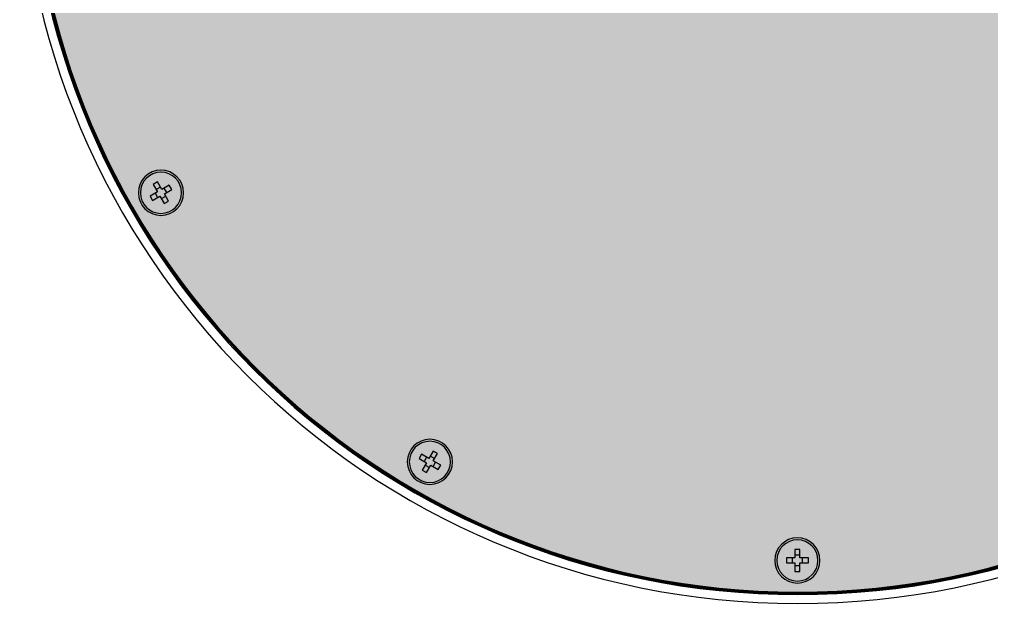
# Model space of a CAD drawing. Header units: millimetres. Extents: x 307301 to 459443, y -2888111 to -2805601.
# Drawn here: x 451547.5 to 451734.9, y -2883880 to -2883767.4 of the extents above; entities that cross this region are included whole.
import ezdxf

# ---------------------------------------------------------------- set-up
doc = ezdxf.new("R2010")
doc.units = ezdxf.units.MM
doc.header["$LTSCALE"] = 10
doc.header["$MEASUREMENT"] = 0
for name, color, linetype in [('$DDT_AUDIT_GENERATED_(15E)', 7, 'Continuous'), ('$DDT_AUDIT_GENERATED_(224)', 7, 'Continuous'), ('$DDT_AUDIT_GENERATED_(87)', 7, 'Continuous'), ('BMA  furniture', 6, 'Continuous'), ('Furniture - Plan', 3, 'Continuous')]:
    doc.layers.add(name, color=color, linetype=linetype)

# ---------------------------------------------------------------- blocks, each defined once
blk = doc.blocks.new('TUFTUFTU')
at = {"layer": 'Furniture - Plan', "ltscale": 0.01}
h = blk.add_hatch(color=250, dxfattribs=at)
h.dxf.hatch_style = 1
h.set_gradient(color1=(51, 51, 51), color2=(105, 105, 105), one_color=1, tint=0.41, name='INVCYLINDER')
edge = h.paths.add_edge_path()
edge.add_arc((1413476.94, -245799), 296.53, 0, 360)
at = {"layer": '$DDT_AUDIT_GENERATED_(15E)', "color": 3, "linetype": 'Continuous'}
for radius in [295.95, 295.56]:
    blk.add_circle((1413476.94, -245799), radius, dxfattribs=at)
at = {"layer": '$DDT_AUDIT_GENERATED_(15E)', "color": 6, "linetype": 'Continuous'}
for centre in [(1413722.4, -245940.57), (1413618.73, -246044.34), (1413477.07, -246082.36)]:
    blk.add_circle(centre, 8.71, dxfattribs=at)
at = {"layer": '$DDT_AUDIT_GENERATED_(224)', "color": 3, "linetype": 'Continuous'}
for radius in [300, 296.53, 296.13]:
    blk.add_circle((1413476.94, -245799), radius, dxfattribs=at)
at = {"layer": '$DDT_AUDIT_GENERATED_(87)', "color": 6, "linetype": 'Continuous'}
for p, q in [((1413718.23, -245939.28), (1413719.2, -245937.6)), ((1413719.2, -245937.6), (1413722.05, -245939.25)), ((1413722.05, -245939.25), (1413723.69, -245936.4)), ((1413723.69, -245936.4), (1413725.37, -245937.37)), ((1413725.37, -245937.37), (1413723.73, -245940.22)), ((1413721.08, -245940.93), (1413718.23, -245939.28)), ((1413719.44, -245943.78), (1413721.08, -245940.93)), ((1413720.18, -245940.41), (1413721.15, -245938.73)), ((1413722.24, -245942.79), (1413720.56, -245941.82)), ((1413722.57, -245938.35), (1413724.24, -245939.32)), ((1413724.62, -245940.73), (1413723.66, -245942.41)), ((1413723.73, -245940.22), (1413726.58, -245941.86)), ((1413721.11, -245944.74), (1413719.44, -245943.78)), ((1413722.76, -245941.89), (1413721.11, -245944.74)), ((1413725.61, -245943.54), (1413722.76, -245941.89)), ((1413726.58, -245941.86), (1413725.61, -245943.54)), ((1413615.76, -246041.13), (1413617.44, -246040.17)), ((1413617.41, -246043.98), (1413615.76, -246041.13)), ((1413616.89, -246043.09), (1413618.57, -246042.12)), ((1413617.44, -246040.17), (1413619.09, -246043.01)), ((1413619.09, -246043.01), (1413621.93, -246041.37)), ((1413619.98, -246042.5), (1413620.95, -246044.17)), ((1413621.93, -246041.37), (1413622.9, -246043.04)), ((1413614.56, -246045.63), (1413617.41, -246043.98)), ((1413615.53, -246047.31), (1413614.56, -246045.63)), ((1413618.38, -246045.66), (1413615.53, -246047.31)), ((1413617.48, -246046.18), (1413616.51, -246044.5)), ((1413620.03, -246048.51), (1413618.38, -246045.66)), ((1413620.57, -246045.59), (1413618.9, -246046.56)), ((1413622.9, -246043.04), (1413620.05, -246044.69)), ((1413620.05, -246044.69), (1413621.7, -246047.54)), ((1413621.7, -246047.54), (1413620.03, -246048.51)), ((1413476.1, -246081.4), (1413476.1, -246078.11)), ((1413476.1, -246078.11), (1413478.03, -246078.11)), ((1413476.1, -246080.36), (1413478.03, -246080.36)), ((1413478.03, -246078.11), (1413478.03, -246081.4)), ((1413472.81, -246083.33), (1413472.81, -246081.4)), ((1413472.81, -246081.4), (1413476.1, -246081.4)), ((1413476.1, -246083.33), (1413472.81, -246083.33)), ((1413475.06, -246083.33), (1413475.06, -246081.4)), ((1413476.1, -246086.62), (1413476.1, -246083.33)), ((1413478.03, -246081.4), (1413481.33, -246081.39)), ((1413481.33, -246083.33), (1413478.04, -246083.33)), ((1413478.04, -246083.33), (1413478.04, -246086.62)), ((1413479.07, -246081.4), (1413479.07, -246083.33)), ((1413481.33, -246081.39), (1413481.33, -246083.33)), ((1413478.04, -246084.37), (1413476.1, -246084.37)), ((1413478.04, -246086.62), (1413476.1, -246086.62))]:
    blk.add_line(p, q, dxfattribs=at)
for centre in [(1413722.4, -245940.57), (1413618.73, -246044.34), (1413477.07, -246082.36)]:
    blk.add_circle(centre, 7.94, dxfattribs=at)
blk = doc.blocks.new('SDTYTYT')
at = {"layer": 'Furniture - Plan', "color": 3, "xscale": 0.5000000000000486, "yscale": 0.5000000000000486, "zscale": 0.5000000000000486, "rotation": 180}
blk.add_blockref('TUFTUFTU', (925445.4, -2867082.71), dxfattribs=at)

msp = doc.modelspace()

# ---------------------------------------------------------------- block references
at = {"layer": 'BMA  furniture', "xscale": -1, "rotation": 180}
msp.add_blockref('SDTYTYT', (232990.6, -5627913.26), dxfattribs=at)

doc.saveas('drawing.dxf')
